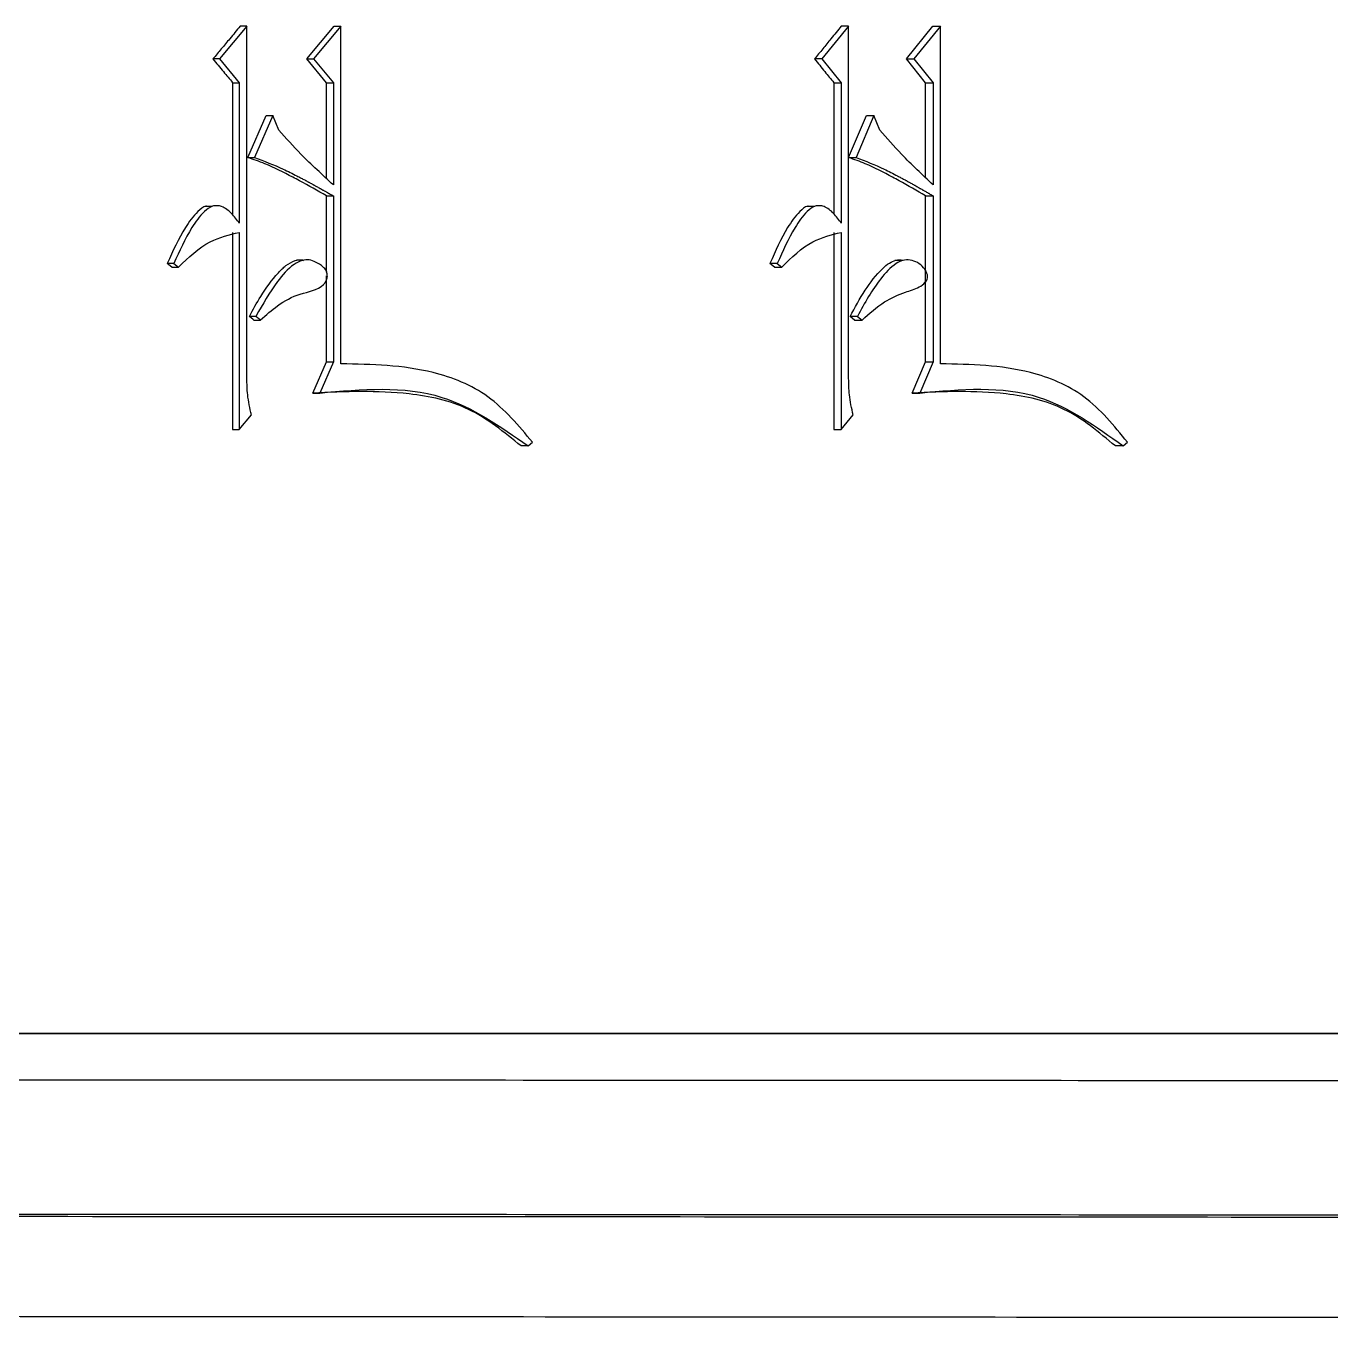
# Model space of a CAD drawing. Header units: millimetres. Extents: x 2028 to 4172, y 863 to 2379.
# Drawn here: x 2916.12 to 2923.85, y 1075.94 to 1083.68 of the extents above; entities that cross this region are included whole.
import ezdxf

# ---------------------------------------------------------------- set-up
doc = ezdxf.new("R2010")
doc.units = ezdxf.units.MM

msp = doc.modelspace()

# ---------------------------------------------------------------- linework, layer by layer
at = {"color": 7, "linetype": 'Continuous', "lineweight": 25}
for p, q in [((2917.43, 1083.6801), (2917.2679, 1083.4853)), ((2917.43, 1083.6801), (2917.3907, 1083.6801)), ((2917.43, 1081.5923), (2917.43, 1083.6801)), ((2917.7858, 1083.4853), (2917.9471, 1083.6801)), ((2917.9872, 1083.6801), (2917.8256, 1083.4853)), ((2917.9471, 1083.6801), (2917.9872, 1083.6801)), ((2917.9872, 1081.6788), (2917.9872, 1083.6801)), ((2920.9952, 1083.6801), (2920.8369, 1083.4854)), ((2920.9952, 1083.6801), (2920.9513, 1083.6801)), ((2920.9952, 1081.5923), (2920.9952, 1083.6801)), ((2921.3372, 1083.4854), (2921.4947, 1083.6801)), ((2921.5394, 1083.6801), (2921.3816, 1083.4854)), ((2921.4947, 1083.6801), (2921.5394, 1083.6801)), ((2921.5394, 1081.6789), (2921.5394, 1083.6801)), ((2917.2679, 1083.4853), (2917.2288, 1083.4853)), ((2917.2679, 1083.4853), (2917.385, 1083.3447)), ((2917.7858, 1083.4853), (2917.8256, 1083.4853)), ((2917.9023, 1083.3447), (2917.7858, 1083.4853)), ((2917.8256, 1083.4853), (2917.9423, 1083.3447)), ((2920.8369, 1083.4854), (2920.7931, 1083.4854)), ((2920.8369, 1083.4854), (2920.9513, 1083.3447)), ((2921.3372, 1083.4854), (2921.3816, 1083.4854)), ((2921.451, 1083.3448), (2921.3372, 1083.4854)), ((2921.3816, 1083.4854), (2921.4956, 1083.3448)), ((2917.3457, 1083.3447), (2917.385, 1083.3447)), ((2917.3457, 1083.3447), (2917.3457, 1082.561)), ((2917.385, 1083.3447), (2917.385, 1082.5118)), ((2917.9023, 1083.3447), (2917.9423, 1083.3447)), ((2917.9023, 1082.7762), (2917.9023, 1083.3447)), ((2917.9423, 1083.3447), (2917.9423, 1082.739)), ((2920.9074, 1083.3447), (2920.9513, 1083.3447)), ((2920.9074, 1083.3447), (2920.9074, 1082.5681)), ((2920.9513, 1083.3447), (2920.9513, 1082.5118)), ((2921.451, 1083.3448), (2921.4956, 1083.3448)), ((2921.451, 1082.7816), (2921.451, 1083.3448)), ((2921.4956, 1083.3448), (2921.4956, 1082.739)), ((2917.4356, 1082.9012), (2917.5434, 1083.15)), ((2917.583, 1083.15), (2917.475, 1082.9012)), ((2917.5434, 1083.15), (2917.583, 1083.15)), ((2917.6189, 1083.0635), (2917.583, 1083.15)), ((2920.9952, 1082.9014), (2921.1005, 1083.15)), ((2921.1447, 1083.15), (2921.0392, 1082.9012)), ((2921.1005, 1083.15), (2921.1447, 1083.15)), ((2921.1798, 1083.0635), (2921.1447, 1083.15)), ((2917.4356, 1082.9012), (2917.475, 1082.9012)), ((2920.9952, 1082.9012), (2921.0392, 1082.9012)), ((2917.2211, 1082.6106), (2917.1818, 1082.6106)), ((2917.9023, 1082.674), (2917.9423, 1082.674)), ((2917.9023, 1082.2221), (2917.9023, 1082.674)), ((2917.9423, 1082.674), (2917.9423, 1081.6897)), ((2920.7912, 1082.6106), (2920.7472, 1082.6106)), ((2921.451, 1082.6741), (2921.4956, 1082.6741)), ((2921.451, 1081.6897), (2921.451, 1082.6741)), ((2921.4956, 1082.6741), (2921.4956, 1081.6897)), ((2917.3457, 1082.4577), (2917.3457, 1081.2894)), ((2917.385, 1082.4577), (2917.385, 1081.2894)), ((2920.9074, 1082.4577), (2920.9074, 1081.2895)), ((2920.9513, 1082.4577), (2920.9513, 1081.2895)), ((2916.9974, 1082.2738), (2916.9586, 1082.2738)), ((2916.9857, 1082.2521), (2916.9586, 1082.2738)), ((2916.9857, 1082.2521), (2917.0245, 1082.2521)), ((2916.9974, 1082.2738), (2917.0245, 1082.2521)), ((2917.7633, 1082.2923), (2917.7231, 1082.2923)), ((2920.5725, 1082.2738), (2920.5291, 1082.2738)), ((2920.5555, 1082.2522), (2920.5291, 1082.2738)), ((2920.5555, 1082.2522), (2920.599, 1082.2522)), ((2920.5725, 1082.2738), (2920.599, 1082.2522)), ((2921.3146, 1082.2913), (2921.2697, 1082.2913)), ((2917.9023, 1081.6897), (2917.9023, 1082.2012)), ((2917.484, 1081.9601), (2917.4446, 1081.9601)), ((2917.4715, 1081.9385), (2917.5109, 1081.9385)), ((2921.0303, 1081.9385), (2921.004, 1081.9601)), ((2921.048, 1081.9601), (2921.0743, 1081.9385)), ((2917.8217, 1081.5058), (2917.9023, 1081.6897)), ((2917.9423, 1081.6897), (2917.8616, 1081.5059)), ((2917.9023, 1081.6897), (2917.9423, 1081.6897)), ((2921.3722, 1081.5059), (2921.451, 1081.6897)), ((2921.4956, 1081.6897), (2921.4168, 1081.5059)), ((2921.451, 1081.6897), (2921.4956, 1081.6897)), ((2917.8217, 1081.5058), (2917.8616, 1081.5059)), ((2921.3722, 1081.5059), (2921.4168, 1081.5059)), ((2917.385, 1081.2894), (2917.457, 1081.376)), ((2920.9513, 1081.2895), (2921.0216, 1081.376)), ((2917.3457, 1081.2894), (2917.385, 1081.2894)), ((2920.9074, 1081.2895), (2920.9513, 1081.2895)), ((2919.0958, 1081.1921), (2919.1225, 1081.2137)), ((2922.6213, 1081.1921), (2922.6474, 1081.2137)), ((2919.0958, 1081.1921), (2919.0543, 1081.1921)), ((2922.6213, 1081.1921), (2922.5752, 1081.1921))]:
    msp.add_line(p, q, dxfattribs=at)
at = {"color": 7, "linetype": 'Continuous', "lineweight": 25, "flags": 128}
for points in [[(2917.4715, 1081.9385), (2917.4647, 1081.944), (2917.4578, 1081.9495), (2917.4446, 1081.9601)], [(2917.484, 1081.9601), (2917.4908, 1081.9546), (2917.5009, 1081.9466), (2917.5109, 1081.9385)], [(2921.048, 1081.9601), (2921.0317, 1081.9601), (2921.0178, 1081.9601), (2921.004, 1081.9601)], [(2921.0303, 1081.9385), (2921.0466, 1081.9385), (2921.0605, 1081.9385), (2921.0743, 1081.9385)]]:
    msp.add_lwpolyline(points, dxfattribs=at)
at = {"color": 7, "linetype": 'Continuous', "lineweight": 25}
for points, knots in [([(2917.3907, 1083.6801), (2917.3699, 1083.6551), (2917.3326, 1083.6101), (2917.2786, 1083.5452), (2917.2454, 1083.5053), (2917.2288, 1083.4853)], [0, 0, 0, 0, 0.384798, 0.692399, 1, 1, 1, 1]), ([(2920.9513, 1083.6801), (2920.931, 1083.6551), (2920.8945, 1083.6102), (2920.8418, 1083.5453), (2920.8093, 1083.5053), (2920.7931, 1083.4854)], [0, 0, 0, 0, 0.384798, 0.692399, 1, 1, 1, 1]), ([(2917.2288, 1083.4853), (2917.2392, 1083.4729), (2917.2599, 1083.4479), (2917.2989, 1083.401), (2917.3275, 1083.3666), (2917.3457, 1083.3447)], [0, 0, 0, 0, 0.266401, 0.532803, 1, 1, 1, 1]), ([(2920.7931, 1083.4854), (2920.8032, 1083.4729), (2920.8235, 1083.4479), (2920.8616, 1083.401), (2920.8896, 1083.3666), (2920.9074, 1083.3447)], [0, 0, 0, 0, 0.266401, 0.532803, 1, 1, 1, 1]), ([(2917.9423, 1082.739), (2917.91, 1082.7689), (2917.8454, 1082.8288), (2917.7351, 1082.9343), (2917.6622, 1083.0154), (2917.6189, 1083.0635)], [0, 0, 0, 0, 0.28957, 0.579171, 1, 1, 1, 1]), ([(2921.4956, 1082.739), (2921.464, 1082.7689), (2921.4009, 1082.8289), (2921.2933, 1082.9343), (2921.222, 1083.0154), (2921.1798, 1083.0635)], [0, 0, 0, 0, 0.28957, 0.579171, 1, 1, 1, 1]), ([(2917.9023, 1082.674), (2917.8491, 1082.7043), (2917.7825, 1082.742), (2917.6609, 1082.8063), (2917.5609, 1082.8585), (2917.4695, 1082.8897), (2917.4356, 1082.9012)], [0, 0, 0, 0, 0.352069, 0.440085, 0.792293, 1, 1, 1, 1]), ([(2917.475, 1082.9012), (2917.5322, 1082.88), (2917.6179, 1082.8481), (2917.7031, 1082.8046), (2917.7371, 1082.787), (2917.7506, 1082.7799), (2917.7641, 1082.7728), (2917.7759, 1082.7665), (2917.7843, 1082.762), (2917.7911, 1082.7584), (2917.7978, 1082.7547), (2917.8045, 1082.7511), (2917.8112, 1082.7474), (2917.8196, 1082.7428), (2917.8263, 1082.7391), (2917.833, 1082.7354), (2917.8397, 1082.7317), (2917.8464, 1082.728), (2917.8547, 1082.7234), (2917.8614, 1082.7196), (2917.8697, 1082.715), (2917.8764, 1082.7112), (2917.8831, 1082.7075), (2917.8898, 1082.7037), (2917.8964, 1082.7), (2917.9047, 1082.6953), (2917.9114, 1082.6915), (2917.9197, 1082.6868), (2917.9264, 1082.6831), (2917.9345, 1082.6785), (2917.9392, 1082.6758), (2917.9423, 1082.674)], [0, 0, 0, 0, 0.353012, 0.528911, 0.550896, 0.572881, 0.61685, 0.638835, 0.649827, 0.671812, 0.682805, 0.693797, 0.715782, 0.726774, 0.748759, 0.759751, 0.770744, 0.792728, 0.803721, 0.825705, 0.836698, 0.858683, 0.869675, 0.880667, 0.902652, 0.913644, 0.935629, 0.946622, 0.968606, 0.979599, 1, 1, 1, 1]), ([(2921.451, 1082.6741), (2921.399, 1082.7043), (2921.334, 1082.7421), (2921.2153, 1082.8063), (2921.1175, 1082.8586), (2921.0283, 1082.8897), (2920.9952, 1082.9012)], [0, 0, 0, 0, 0.3520687, 0.4400852, 0.7922934, 1, 1, 1, 1]), ([(2921.0392, 1082.9012), (2921.0951, 1082.88), (2921.1788, 1082.8482), (2921.262, 1082.8046), (2921.2952, 1082.787), (2921.3084, 1082.78), (2921.3216, 1082.7728), (2921.3331, 1082.7665), (2921.3413, 1082.762), (2921.3479, 1082.7584), (2921.3545, 1082.7547), (2921.361, 1082.7511), (2921.3676, 1082.7474), (2921.3758, 1082.7428), (2921.3823, 1082.7391), (2921.3888, 1082.7355), (2921.3954, 1082.7318), (2921.4019, 1082.728), (2921.4101, 1082.7234), (2921.4166, 1082.7197), (2921.4247, 1082.715), (2921.4313, 1082.7113), (2921.4378, 1082.7075), (2921.4443, 1082.7038), (2921.4508, 1082.7), (2921.4589, 1082.6953), (2921.4654, 1082.6916), (2921.4736, 1082.6869), (2921.4801, 1082.6831), (2921.4879, 1082.6785), (2921.4926, 1082.6758), (2921.4956, 1082.6741)], [0, 0, 0, 0, 0.353012, 0.528911, 0.550896, 0.572881, 0.61685, 0.638835, 0.649827, 0.671812, 0.682805, 0.693797, 0.715782, 0.726774, 0.748759, 0.759751, 0.770744, 0.792728, 0.803721, 0.825706, 0.836698, 0.858683, 0.869675, 0.880667, 0.902652, 0.913645, 0.935629, 0.946622, 0.968606, 0.979599, 1, 1, 1, 1]), ([(2917.1904, 1082.6129), (2917.1894, 1082.6127), (2917.1701, 1082.6105), (2917.1221, 1082.5675), (2917.0414, 1082.4582), (2916.9915, 1082.3471), (2916.9586, 1082.2738)], [0, 0, 0, 0, 0.007269, 0.146889, 0.437379, 1, 1, 1, 1]), ([(2917.385, 1082.5118), (2917.3704, 1082.532), (2917.3416, 1082.5717), (2917.2947, 1082.6085), (2917.2538, 1082.6176), (2917.2166, 1082.6128), (2917.1606, 1082.5703), (2917.0806, 1082.4564), (2917.0304, 1082.3463), (2916.9974, 1082.2738)], [0, 0, 0, 0, 0.120783, 0.237942, 0.284243, 0.33082, 0.424981, 0.62081, 1, 1, 1, 1]), ([(2920.7556, 1082.6129), (2920.7546, 1082.6128), (2920.7358, 1082.6105), (2920.6889, 1082.5676), (2920.61, 1082.4582), (2920.5613, 1082.3471), (2920.5291, 1082.2738)], [0, 0, 0, 0, 0.007364, 0.146944, 0.437347, 1, 1, 1, 1]), ([(2920.9513, 1082.5118), (2920.937, 1082.532), (2920.9089, 1082.5718), (2920.863, 1082.6086), (2920.8231, 1082.6176), (2920.7867, 1082.6128), (2920.732, 1082.5703), (2920.6539, 1082.4564), (2920.6048, 1082.3464), (2920.5725, 1082.2738)], [0, 0, 0, 0, 0.120818, 0.238007, 0.284295, 0.33086, 0.424999, 0.620775, 1, 1, 1, 1]), ([(2917.0245, 1082.2521), (2917.0841, 1082.3092), (2917.1895, 1082.4102), (2917.3258, 1082.4433), (2917.385, 1082.4577)], [0, 0, 0, 0, 0.565391, 1, 1, 1, 1]), ([(2920.599, 1082.2522), (2920.6573, 1082.3092), (2920.7603, 1082.4102), (2920.8934, 1082.4433), (2920.9513, 1082.4577)], [0, 0, 0, 0, 0.565391, 1, 1, 1, 1]), ([(2917.4446, 1081.9601), (2917.4662, 1082), (2917.5161, 1082.0917), (2917.5904, 1082.1919), (2917.6602, 1082.2642), (2917.7077, 1082.2899), (2917.7454, 1082.2982), (2917.7616, 1082.2932), (2917.7659, 1082.2919)], [0, 0, 0, 0, 0.274296, 0.631438, 0.760854, 0.891795, 0.971189, 1, 1, 1, 1]), ([(2917.5109, 1081.9386), (2917.544, 1081.9679), (2917.6155, 1082.0314), (2917.7414, 1082.1009), (2917.8554, 1082.1141), (2917.8988, 1082.1663), (2917.9066, 1082.1887), (2917.9074, 1082.2119), (2917.8988, 1082.2348), (2917.8761, 1082.2603), (2917.8419, 1082.2814), (2917.7998, 1082.2977), (2917.7538, 1082.293), (2917.6837, 1082.2561), (2917.5881, 1082.1427), (2917.5233, 1082.032), (2917.4844, 1081.9609), (2917.484, 1081.9601)], [0, 0, 0, 0, 0.117809, 0.254848, 0.391031, 0.410857, 0.430654, 0.450876, 0.468611, 0.491916, 0.540003, 0.576761, 0.613939, 0.66464, 0.78945, 0.997759, 1, 1, 1, 1]), ([(2921.004, 1081.9601), (2921.0322, 1082.0127), (2921.0869, 1082.1143), (2921.1678, 1082.2196), (2921.233, 1082.2764), (2921.2743, 1082.2948), (2921.3044, 1082.2972), (2921.319, 1082.2921), (2921.3207, 1082.2915)], [0, 0, 0, 0, 0.3605772, 0.6979121, 0.8106017, 0.8991884, 0.9881208, 1, 1, 1, 1]), ([(2921.0743, 1081.9385), (2921.1175, 1081.9771), (2921.1956, 1082.0468), (2921.3158, 1082.1009), (2921.4012, 1082.1241), (2921.4432, 1082.1532), (2921.4583, 1082.1738), (2921.4633, 1082.1876), (2921.4632, 1082.2033), (2921.4562, 1082.2249), (2921.4369, 1082.253), (2921.4042, 1082.281), (2921.3601, 1082.2958), (2921.315, 1082.2952), (2921.2514, 1082.2608), (2921.1843, 1082.1852), (2921.1105, 1082.0776), (2921.0691, 1081.9998), (2921.048, 1081.9601)], [0, 0, 0, 0, 0.156027, 0.282026, 0.363634, 0.404884, 0.41922, 0.430594, 0.442017, 0.458331, 0.488158, 0.530974, 0.573109, 0.616801, 0.655305, 0.770242, 0.882988, 1, 1, 1, 1]), ([(2919.1225, 1081.2137), (2919.04, 1081.3125), (2918.8777, 1081.5068), (2918.4711, 1081.6692), (2918.1704, 1081.6752), (2917.9872, 1081.6788)], [0, 0, 0, 0, 0.287817, 0.565935, 1, 1, 1, 1]), ([(2922.6474, 1081.2137), (2922.5669, 1081.3125), (2922.4086, 1081.5068), (2922.0119, 1081.6692), (2921.7183, 1081.6752), (2921.5394, 1081.6789)], [0, 0, 0, 0, 0.287817, 0.565935, 1, 1, 1, 1]), ([(2917.457, 1081.376), (2917.4481, 1081.4157), (2917.4321, 1081.4869), (2917.4306, 1081.56), (2917.43, 1081.5923)], [0, 0, 0, 0, 0.558835, 1, 1, 1, 1]), ([(2919.0543, 1081.1921), (2918.9544, 1081.2738), (2918.757, 1081.4354), (2918.3216, 1081.527), (2918.0113, 1081.5139), (2917.8217, 1081.5058)], [0, 0, 0, 0, 0.284866, 0.563033, 1, 1, 1, 1]), ([(2917.8616, 1081.5059), (2918.1105, 1081.5284), (2918.5575, 1081.569), (2918.9305, 1081.3078), (2919.0958, 1081.1921)], [0, 0, 0, 0, 0.55707, 1, 1, 1, 1]), ([(2921.0216, 1081.376), (2921.0129, 1081.4158), (2920.9972, 1081.4869), (2920.9959, 1081.5601), (2920.9952, 1081.5923)], [0, 0, 0, 0, 0.558835, 1, 1, 1, 1]), ([(2922.5752, 1081.1921), (2922.4778, 1081.2738), (2922.2852, 1081.4354), (2921.8603, 1081.527), (2921.5574, 1081.5139), (2921.3722, 1081.5059)], [0, 0, 0, 0, 0.284866, 0.563033, 1, 1, 1, 1]), ([(2921.4168, 1081.5059), (2921.6598, 1081.5285), (2922.0962, 1081.569), (2922.4601, 1081.3078), (2922.6213, 1081.1921)], [0, 0, 0, 0, 0.55707, 1, 1, 1, 1]), ([(2940.096, 1077.7109), (2939.3588, 1077.7109), (2937.7048, 1077.7109), (2933.8551, 1077.7109), (2929.6154, 1077.7108), (2924.0147, 1077.7108), (2918.1628, 1077.7107), (2912.0314, 1077.7107), (2905.6361, 1077.7106), (2901.6422, 1077.7105), (2898.938, 1077.7105)], [0, 0, 0, 0, 0.067523, 0.151508, 0.319648, 0.403633, 0.571771, 0.739907, 0.823891, 1, 1, 1, 1]), ([(2899.0462, 1077.7105), (2899.6925, 1077.7105), (2902.9279, 1077.7106), (2908.6798, 1077.7107), (2914.8794, 1077.7107), (2920.8888, 1077.7108), (2925.5283, 1077.7108), (2931.0655, 1077.7109), (2935.2739, 1077.7109), (2940.2084, 1077.7109), (2944.806, 1077.711), (2948.9011, 1077.711), (2952.5828, 1077.711), (2955.1912, 1077.7111), (2958.0013, 1077.7112), (2959.8717, 1077.7112), (2961.8999, 1077.7113), (2962.6562, 1077.7114), (2963.1849, 1077.7114)], [0, 0, 0, 0, 0.020124, 0.100733, 0.181328, 0.221587, 0.302184, 0.342442, 0.423039, 0.463298, 0.543894, 0.624491, 0.664749, 0.745346, 0.785604, 0.8662, 0.906458, 1, 1, 1, 1]), ([(2873.8691, 1077.4398), (2876.2637, 1077.4405), (2881.069, 1077.4418), (2888.3931, 1077.4426), (2894.3374, 1077.4425), (2898.8694, 1077.442), (2902.0024, 1077.4414), (2905.1186, 1077.4407), (2908.2124, 1077.4398), (2911.2778, 1077.4387), (2914.3093, 1077.4374), (2918.5633, 1077.4352), (2924.1037, 1077.4319), (2930.8477, 1077.4267), (2937.5753, 1077.42), (2943.2962, 1077.4127), (2948.0168, 1077.4051), (2951.8195, 1077.3976), (2955.2536, 1077.3894), (2958.212, 1077.3804), (2960.6655, 1077.3706), (2961.711, 1077.3638), (2962.2428, 1077.3603)], [0, 0, 0, 0, 0.060834, 0.1220737, 0.183719, 0.2102711, 0.2368979, 0.2635992, 0.2903751, 0.3172255, 0.3441506, 0.3711502, 0.4324096, 0.4986217, 0.5697855, 0.6458999, 0.6994123, 0.7551267, 0.8130428, 0.8731605, 0.9354796, 1, 1, 1, 1]), ([(2963.5357, 1076.5472), (2962.8108, 1076.5518), (2961.361, 1076.5609), (2957.5708, 1076.5738), (2952.6726, 1076.5859), (2946.632, 1076.5968), (2939.584, 1076.6066), (2931.6411, 1076.6149), (2922.9415, 1076.6216), (2913.6341, 1076.6266), (2903.877, 1076.6299), (2893.8431, 1076.6313), (2883.6828, 1076.631), (2876.9947, 1076.6292), (2873.6506, 1076.6283)], [0, 0, 0, 0, 0.083333, 0.166667, 0.25, 0.333334, 0.416667, 0.5, 0.583334, 0.666667, 0.75, 0.833334, 0.916667, 1, 1, 1, 1]), ([(2962.9989, 1076.5612), (2962.4992, 1076.5645), (2961.5133, 1076.571), (2959.2328, 1076.5802), (2956.472, 1076.5889), (2953.2436, 1076.5969), (2949.6329, 1076.6043), (2945.0869, 1076.612), (2939.4838, 1076.6196), (2932.7651, 1076.6268), (2925.8625, 1076.6326), (2918.933, 1076.6371), (2912.1089, 1076.6404), (2905.4989, 1076.6426), (2899.189, 1076.6439), (2892.6671, 1076.6445), (2886.0849, 1076.6443), (2879.6064, 1076.6434), (2875.6005, 1076.6423), (2873.7282, 1076.6417)], [0, 0, 0, 0, 0.060587, 0.1195299, 0.1768287, 0.2324833, 0.2864935, 0.3388593, 0.4142998, 0.4860434, 0.5540892, 0.6184368, 0.6790855, 0.7360349, 0.7892846, 0.838834, 0.8991333, 0.9528558, 1, 1, 1, 1]), ([(2873.52, 1076.0395), (2876.5448, 1076.0404), (2882.5812, 1076.0421), (2891.7343, 1076.0424), (2900.7763, 1076.0411), (2909.6036, 1076.038), (2918.0958, 1076.0334), (2924.9403, 1076.0282), (2930.3974, 1076.0231), (2934.7502, 1076.0185), (2939.2081, 1076.0129), (2943.6867, 1076.0063), (2947.8205, 1075.9991), (2951.5609, 1075.9914), (2954.8792, 1075.9832), (2957.9145, 1075.9742), (2960.5666, 1075.9643), (2962.8016, 1075.9536), (2963.7795, 1075.9461), (2964.2786, 1075.9422)], [0, 0, 0, 0, 0.0746907, 0.1490623, 0.2231148, 0.2968479, 0.3702616, 0.4433557, 0.4832428, 0.5266364, 0.5735359, 0.623941, 0.6778511, 0.7254581, 0.7754993, 0.8279744, 0.882883, 0.940225, 1, 1, 1, 1])]:
    msp.add_open_spline(points, degree=3, knots=knots, dxfattribs=at)

doc.saveas('drawing.dxf')
